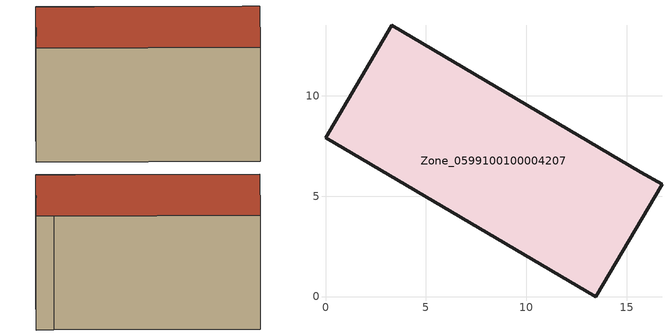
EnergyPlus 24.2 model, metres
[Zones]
Zone_0599100100004207
 floor ground (C_G): 13.47,0 0,7.92 3.3,13.51 15.71,6.2 16.77,5.6 z1.62
 wall outside (C_F): 0,7.92 13.47,0 16.77,5.6 15.71,6.2 3.3,13.51 0,7.92 z1.62:10.46
 roof outside (C_R): 16.77,5.6 15.71,6.2 3.3,13.51 0,7.92 13.47,0 z10.46
[BUILDING]
Pand.0599100100004207: North Axis=0; Terrain=City; Loads Convergence Tolerance Value=0.04; Temperature Convergence Tolerance Value=0.4; Solar Distribution=FullExterior; Maximum Number of Warmup Days=25; Minimum Number of Warmup Days=1
[Site:Location]
Rotterdam.The.Hague.AP_ZH_NLD Design_Conditions: Latitude=51.96; Longitude=4.45; Time Zone=1; Elevation=-4.5
[SITE:GROUNDTEMPERATURE:BUILDINGSURFACE]
18, 18, 18, 18, 18, 18, 18, 18, 18, 18, 18, 18
[MATERIAL] Thermal Absorptance=0.9; Solar Absorptance=0.7; Visible Absorptance=0.7
Name | Roughness | Thickness | Conductivity | Density | Specific Heat
G.TC.2006-2014 | MediumSmooth | 0.15 | 0.06 | 540 | 1210
F.TC.2006-2014 | Rough | 0.3 | 0.12 | 1920 | 840
R.TC.2006-2014 | MediumRough | 0.2 | 0.08 | 1500 | 1000
[CONSTRUCTION]
C_G: G.TC.2006-2014
C_F: F.TC.2006-2014
C_R: R.TC.2006-2014
[ZONE]
Zone_0599100100004207: Type=1; Multiplier=1; Ceiling Height=Autocalculate; Volume=Autocalculate; Floor Area=autocalculate; Part of Total Floor Area=Yes
[ZONEINFILTRATION:DESIGNFLOWRATE]
Infil_Zone_0599100100004207: Zone or ZoneList or Space or SpaceList=Zone_0599100100004207; Schedule=AlwaysOn; Design Flow Rate Calculation Method=Flow/Area; Flow Rate per Floor Area=0.0015; Constant Term Coefficient=1; Temperature Term Coefficient=0; Velocity Term Coefficient=0; Velocity Squared Term Coefficient=0
[HVACTEMPLATE:ZONE:IDEALLOADSAIRSYSTEM]
Zone_0599100100004207: Maximum Heating Supply Air Temperature=50; Minimum Cooling Supply Air Temperature=13; Maximum Heating Supply Air Humidity Ratio=0.0156; Minimum Cooling Supply Air Humidity Ratio=0.0077; Heating Limit=NoLimit; Cooling Limit=NoLimit; Dehumidification Control Type=ConstantSensibleHeatRatio; Cooling Sensible Heat Ratio=0.7; Dehumidification Setpoint=60; Humidification Control Type=None; Humidification Setpoint=30; Outdoor Air Method=None; Outdoor Air Flow Rate per Person=0.00944; Outdoor Air Flow Rate per Zone Floor Area=0; Outdoor Air Flow Rate per Zone=0; Demand Controlled Ventilation Type=None; Outdoor Air Economizer Type=NoEconomizer; Heat Recovery Type=None; Sensible Heat Recovery Effectiveness=0.7; Latent Heat Recovery Effectiveness=0.65
[ZONECONTROL:THERMOSTAT]
ThermostatControl_Zone_0599100100004207: Zone or ZoneList=Zone_0599100100004207; Control Type Schedule=DualSetpointControlType; Control 1=Thermostat_Zone_0599100100004207; Temperature Difference Between Cutout And Setpoint=0
[THERMOSTATSETPOINT:DUALSETPOINT]
Thermostat_Zone_0599100100004207: Heating Setpoint Temperature Schedule=HeatingSetpoint_Zone_0599100100004207; Cooling Setpoint Temperature Schedule=CoolingSetpoint_Zone_0599100100004207
[SCHEDULE:COMPACT]
HeatingSetpoint_Zone_0599100100004207: Through: 12/31, For: AllDays, Until: 24:00, 21
CoolingSetpoint_Zone_0599100100004207: Through: 12/31, For: AllDays, Until: 24:00, 24
DualSetpointControlType: Through: 12/31, For: AllDays, Until: 24:00, 4
AlwaysOn: Through: 12/31, For: AllDays, Until: 24:00, 1
